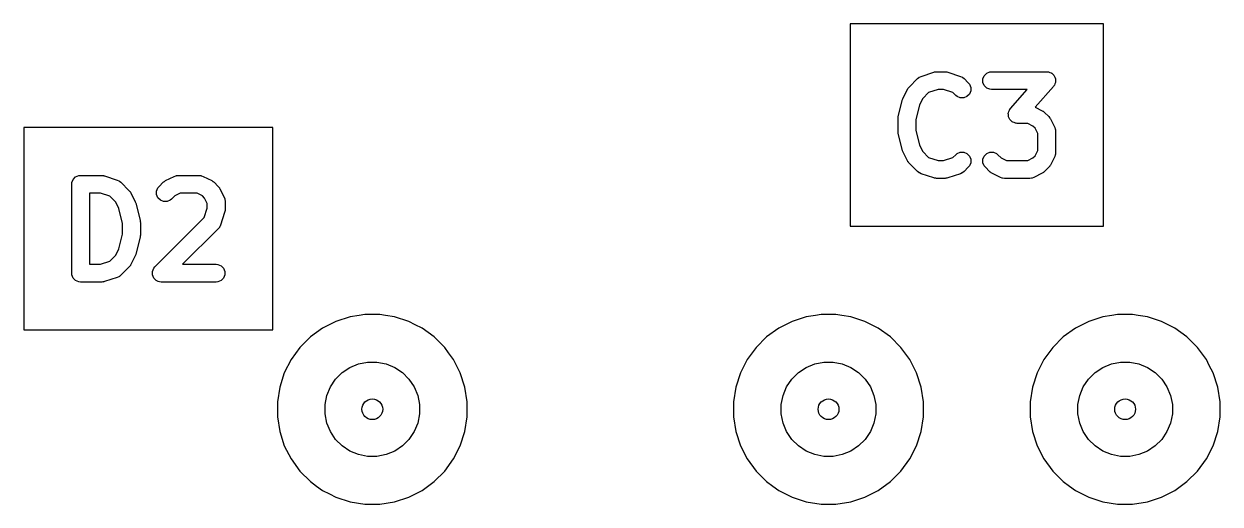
# Model space of a CAD drawing. Extents: x 20 to 124, y -124 to -20.
# Drawn here: x 72.81 to 92.98, y -75.59 to -67.48 of the extents above; entities that cross this region are included whole.
import ezdxf

# ---------------------------------------------------------------- set-up
doc = ezdxf.new("R2010")
doc.units = 0
doc.layers.add('BLACK', color=7, linetype='CONTINUOUS')
doc.layers.add('WHITE', color=7, linetype='CONTINUOUS')

msp = doc.modelspace()

# ---------------------------------------------------------------- linework, layer by layer
at = {"layer": 'BLACK', "linetype": 'CONTINUOUS'}
for p, q in [((91.010797, -67.483603), (86.738225, -67.483603)), ((86.738225, -67.483603), (86.738225, -70.898053)), ((91.010797, -70.898053), (91.010797, -67.483603)), ((87.934709, -68.369955), (88.148994, -68.298526)), ((88.148994, -68.298526), (88.163503, -68.295226)), ((88.163503, -68.295226), (88.167165, -68.29371)), ((88.167165, -68.29371), (88.172473, -68.293187)), ((88.172473, -68.293187), (88.177668, -68.292006)), ((88.177668, -68.292006), (88.181617, -68.292286)), ((88.181617, -68.292286), (88.196429, -68.290828)), ((88.196429, -68.290828), (88.339286, -68.290828)), ((88.339286, -68.290828), (88.354097, -68.292286)), ((88.354097, -68.292286), (88.358047, -68.292006)), ((88.358047, -68.292006), (88.363241, -68.293187)), ((88.363241, -68.293187), (88.36855, -68.29371)), ((88.36855, -68.29371), (88.372212, -68.295227)), ((88.372212, -68.295227), (88.38672, -68.298526)), ((88.38672, -68.298526), (88.601006, -68.369954)), ((89.00028, -68.357492), (89.041664, -68.316108)), ((89.041664, -68.316108), (89.095736, -68.29371)), ((89.095736, -68.29371), (89.125, -68.290828)), ((89.125, -68.290828), (90.053572, -68.290828)), ((90.053572, -68.290828), (90.069049, -68.292352)), ((90.069049, -68.292352), (90.072984, -68.29209)), ((90.072984, -68.29209), (90.075694, -68.293006)), ((90.075694, -68.293006), (90.082836, -68.29371)), ((90.082836, -68.29371), (90.10535, -68.303036)), ((90.10535, -68.303036), (90.128426, -68.31084)), ((90.128426, -68.31084), (90.132233, -68.314171)), ((90.132233, -68.314171), (90.136908, -68.316108)), ((90.136908, -68.316108), (90.154137, -68.333337)), ((90.154137, -68.333337), (90.172473, -68.349381)), ((90.172473, -68.349381), (90.174715, -68.353915)), ((87.72378, -68.560549), (87.73322, -68.549048)), ((87.73322, -68.549048), (87.876077, -68.406191)), ((87.876077, -68.406191), (87.898807, -68.387536)), ((87.898807, -68.387536), (87.903788, -68.385472)), ((87.903788, -68.385472), (87.907858, -68.381943)), ((87.907858, -68.381943), (87.934709, -68.369955)), ((88.601006, -68.369954), (88.627857, -68.381943)), ((88.627857, -68.381943), (88.631927, -68.385473)), ((88.631927, -68.385473), (88.636907, -68.387536)), ((88.636907, -68.387536), (88.659638, -68.406191)), ((88.659638, -68.406191), (88.731066, -68.477619)), ((88.731066, -68.477619), (88.749721, -68.500349)), ((88.749721, -68.500349), (88.772117, -68.554422)), ((88.772117, -68.554422), (88.772117, -68.612948)), ((88.977882, -68.411564), (89.00028, -68.357492)), ((88.977882, -68.470092), (88.977882, -68.411564)), ((89.00028, -68.524164), (88.977882, -68.470092)), ((89.041664, -68.565548), (89.00028, -68.524164)), ((90.166458, -68.539604), (89.859524, -68.890386)), ((90.175501, -68.526954), (90.166458, -68.539604)), ((90.174715, -68.353915), (90.178292, -68.357492)), ((90.178292, -68.524164), (90.175501, -68.526954)), ((90.178292, -68.357492), (90.187618, -68.380008)), ((90.179387, -68.521519), (90.178292, -68.524164)), ((90.18356, -68.515683), (90.179387, -68.521519)), ((90.191365, -68.492603), (90.18356, -68.515683)), ((90.187618, -68.380008), (90.198417, -68.401844)), ((90.20069, -68.470092), (90.191365, -68.492603)), ((90.198417, -68.401844), (90.198753, -68.406888)), ((90.198753, -68.406888), (90.20069, -68.411564)), ((90.20069, -68.411564), (90.20069, -68.435939)), ((90.20069, -68.435939), (90.20231, -68.46024)), ((90.20231, -68.46024), (90.20069, -68.46503)), ((90.20069, -68.46503), (90.20069, -68.470092)), ((87.623184, -68.758352), (87.627842, -68.746177)), ((87.627842, -68.746177), (87.632229, -68.7339)), ((87.632229, -68.7339), (87.632873, -68.733029)), ((87.632873, -68.733029), (87.633693, -68.730889)), ((87.633693, -68.730889), (87.705122, -68.588032)), ((87.705122, -68.588032), (87.713049, -68.575438)), ((87.713049, -68.575438), (87.714565, -68.571779)), ((87.714565, -68.571779), (87.717946, -68.567659)), ((87.717946, -68.567659), (87.720787, -68.563146)), ((87.720787, -68.563146), (87.72378, -68.560549)), ((87.962564, -68.743967), (87.909383, -68.850327)), ((88.06317, -68.643361), (87.962564, -68.743967)), ((88.220772, -68.590828), (88.06317, -68.643361)), ((88.314946, -68.590828), (88.220772, -68.590828)), ((88.472544, -68.643361), (88.314946, -68.590828)), ((88.518934, -68.689751), (88.472544, -68.643361)), ((88.541664, -68.708406), (88.518934, -68.689751)), ((88.595737, -68.730802), (88.541664, -68.708406)), ((88.654263, -68.730802), (88.595737, -68.730802)), ((88.708335, -68.708406), (88.654263, -68.730802)), ((88.749721, -68.66702), (88.708335, -68.708406)), ((88.772117, -68.612948), (88.749721, -68.66702)), ((89.095736, -68.587946), (89.041664, -68.565548)), ((89.125, -68.590828), (89.095736, -68.587946)), ((89.723007, -68.590828), (89.125, -68.590828)), ((89.440685, -68.913481), (89.723007, -68.590828)), ((87.550908, -69.047305), (87.622336, -68.761591)), ((87.622336, -68.761591), (87.623107, -68.759432)), ((87.623107, -68.759432), (87.623184, -68.758352)), ((87.909383, -68.850327), (87.846429, -69.102148)), ((89.415777, -68.960484), (89.423584, -68.937403)), ((89.423584, -68.937403), (89.427755, -68.931566)), ((89.427755, -68.931566), (89.428852, -68.928921)), ((89.428852, -68.928921), (89.431641, -68.926131)), ((89.431641, -68.926131), (89.440685, -68.913481)), ((89.859524, -68.890386), (89.977797, -68.949521)), ((89.977797, -68.949521), (89.990391, -68.957449)), ((89.990391, -68.957449), (89.994051, -68.958965)), ((87.546429, -69.083685), (87.546931, -69.078581)), ((87.546429, -69.297971), (87.546429, -69.083685)), ((87.546606, -69.076394), (87.548225, -69.065443)), ((87.546931, -69.078581), (87.546606, -69.076394)), ((87.548225, -69.065443), (87.549311, -69.054421)), ((87.549311, -69.054421), (87.550158, -69.052376)), ((87.550158, -69.052376), (87.550908, -69.047305)), ((87.846429, -69.102148), (87.846429, -69.279507)), ((89.404833, -68.992845), (89.406454, -68.988052)), ((89.406454, -69.017154), (89.404833, -68.992845)), ((89.406454, -68.982993), (89.415777, -68.960484)), ((89.406454, -68.988052), (89.406454, -68.982993)), ((89.406454, -69.041521), (89.406454, -69.017154)), ((89.40839, -69.046196), (89.406454, -69.041521)), ((89.408727, -69.051241), (89.40839, -69.046196)), ((89.419525, -69.073076), (89.408727, -69.051241)), ((89.428852, -69.095593), (89.419525, -69.073076)), ((89.432428, -69.099169), (89.428852, -69.095593)), ((89.434671, -69.103704), (89.432428, -69.099169)), ((89.453006, -69.119747), (89.434671, -69.103704)), ((89.470236, -69.136977), (89.453006, -69.119747)), ((89.47491, -69.138913), (89.470236, -69.136977)), ((89.478718, -69.142245), (89.47491, -69.138913)), ((89.501799, -69.150051), (89.478718, -69.142245)), ((89.524308, -69.159375), (89.501799, -69.150051)), ((89.531445, -69.160077), (89.524308, -69.159375)), ((89.994051, -68.958965), (89.998171, -68.962346)), ((89.998171, -68.962346), (90.002682, -68.965186)), ((90.002682, -68.965186), (90.005276, -68.968177)), ((90.005276, -68.968177), (90.016782, -68.97762)), ((90.016782, -68.97762), (90.08821, -69.049049)), ((90.08821, -69.049049), (90.097648, -69.060549)), ((90.097648, -69.060549), (90.100642, -69.063146)), ((90.100642, -69.063146), (90.103482, -69.067658)), ((90.103482, -69.067658), (90.106864, -69.071779)), ((90.106864, -69.071779), (90.108379, -69.075438)), ((90.108379, -69.075438), (90.116307, -69.088032)), ((90.116307, -69.088032), (90.187736, -69.230888)), ((77.010797, -69.233603), (72.812357, -69.233603)), ((72.812357, -69.233603), (72.812357, -72.648053)), ((77.010797, -70.898053), (77.010797, -69.233603)), ((87.546931, -69.303074), (87.546429, -69.297971)), ((87.546606, -69.305262), (87.546931, -69.303074)), ((87.548225, -69.316212), (87.546606, -69.305262)), ((87.549311, -69.327235), (87.548225, -69.316212)), ((87.550158, -69.329279), (87.549311, -69.327235)), ((87.550908, -69.334351), (87.550158, -69.329279)), ((87.622336, -69.620065), (87.550908, -69.334351)), ((87.846429, -69.279507), (87.909383, -69.531328)), ((89.53416, -69.160996), (89.531445, -69.160077)), ((89.538099, -69.160733), (89.53416, -69.160996)), ((89.553572, -69.162257), (89.538099, -69.160733)), ((89.732448, -69.162257), (89.553572, -69.162257)), ((89.821861, -69.206963), (89.732448, -69.162257)), ((89.858864, -69.243967), (89.821861, -69.206963)), ((89.903572, -69.333381), (89.858864, -69.243967)), ((89.903572, -69.619703), (89.903572, -69.333381)), ((90.187736, -69.230888), (90.198245, -69.258352)), ((90.198245, -69.258352), (90.198626, -69.263726)), ((90.198626, -69.263726), (90.20069, -69.268707)), ((90.20069, -69.268707), (90.203572, -69.297971)), ((90.203572, -69.297971), (90.203572, -69.655114)), ((87.909383, -69.531328), (87.962564, -69.637688)), ((87.623107, -69.622223), (87.622336, -69.620065)), ((87.623184, -69.623304), (87.623107, -69.622223)), ((87.627842, -69.635478), (87.623184, -69.623304)), ((87.632229, -69.647756), (87.627842, -69.635478)), ((87.632873, -69.648626), (87.632229, -69.647756)), ((87.633693, -69.650767), (87.632873, -69.648626)), ((87.705122, -69.793624), (87.633693, -69.650767)), ((87.962564, -69.637688), (88.063169, -69.738294)), ((88.063169, -69.738294), (88.220772, -69.790828)), ((88.314943, -69.790828), (88.472545, -69.738294)), ((88.472545, -69.738294), (88.518933, -69.691906)), ((88.518933, -69.691906), (88.541664, -69.673251)), ((88.541664, -69.673251), (88.595736, -69.650854)), ((88.595736, -69.650854), (88.654262, -69.650853)), ((88.654262, -69.650853), (88.708334, -69.67325)), ((88.708334, -69.67325), (88.74972, -69.714635)), ((88.74972, -69.714635), (88.772117, -69.768707)), ((88.977882, -69.768708), (89.000279, -69.714636)), ((89.000279, -69.714636), (89.041665, -69.67325)), ((89.041665, -69.67325), (89.095737, -69.650853)), ((89.095737, -69.650853), (89.154263, -69.650853)), ((89.154263, -69.650853), (89.208335, -69.67325)), ((89.208335, -69.67325), (89.231066, -69.691905)), ((89.231066, -69.691905), (89.285282, -69.746121)), ((89.285282, -69.746121), (89.374696, -69.790828)), ((89.732448, -69.790828), (89.821861, -69.746121)), ((89.821861, -69.746121), (89.858864, -69.709117)), ((89.858864, -69.709117), (89.903572, -69.619703)), ((90.187736, -69.722197), (90.116307, -69.865053)), ((90.198245, -69.694733), (90.187736, -69.722197)), ((90.198626, -69.689358), (90.198245, -69.694733)), ((90.20069, -69.684378), (90.198626, -69.689358)), ((90.203572, -69.655114), (90.20069, -69.684378)), ((87.713049, -69.806217), (87.705122, -69.793624)), ((87.714565, -69.809877), (87.713049, -69.806217)), ((87.717946, -69.813996), (87.714565, -69.809877)), ((87.720787, -69.81851), (87.717946, -69.813996)), ((87.72378, -69.821106), (87.720787, -69.81851)), ((87.73322, -69.832608), (87.72378, -69.821106)), ((87.876077, -69.975466), (87.73322, -69.832608)), ((88.220772, -69.790828), (88.314943, -69.790828)), ((88.731067, -69.904036), (88.659639, -69.975465)), ((88.749721, -69.881306), (88.731067, -69.904036)), ((88.772118, -69.827233), (88.749721, -69.881306)), ((88.772117, -69.768707), (88.772118, -69.827233)), ((88.977882, -69.827234), (88.977882, -69.768708)), ((89.000279, -69.881306), (88.977882, -69.827234)), ((89.018934, -69.904037), (89.000279, -69.881306)), ((89.090363, -69.975466), (89.018934, -69.904037)), ((89.374696, -69.790828), (89.732448, -69.790828)), ((90.08821, -69.904036), (90.016782, -69.975465)), ((90.097648, -69.892535), (90.08821, -69.904036)), ((90.100642, -69.889939), (90.097648, -69.892535)), ((90.103482, -69.885426), (90.100642, -69.889939)), ((90.106864, -69.881306), (90.103482, -69.885426)), ((90.108379, -69.877646), (90.106864, -69.881306)), ((90.116307, -69.865053), (90.108379, -69.877646)), ((73.617857, -70.190828), (73.620739, -70.161564)), ((73.620739, -70.161564), (73.643137, -70.107492)), ((73.643137, -70.107492), (73.684521, -70.066108)), ((73.684521, -70.066108), (73.738593, -70.04371)), ((73.738593, -70.04371), (73.767857, -70.040828)), ((73.767857, -70.040828), (74.125, -70.040828)), ((74.125, -70.040828), (74.139811, -70.042286)), ((74.139811, -70.042286), (74.143761, -70.042006)), ((74.143761, -70.042006), (74.148955, -70.043187)), ((74.148955, -70.043187), (74.154264, -70.04371)), ((74.154264, -70.04371), (74.157926, -70.045227)), ((74.157926, -70.045227), (74.172434, -70.048526)), ((74.172434, -70.048526), (74.38672, -70.119954)), ((74.38672, -70.119954), (74.413571, -70.131943)), ((74.413571, -70.131943), (74.417641, -70.135473)), ((74.417641, -70.135473), (74.422621, -70.137536)), ((74.422621, -70.137536), (74.445352, -70.156191)), ((74.445352, -70.156191), (74.588209, -70.299048)), ((75.090363, -70.227619), (75.161791, -70.156191)), ((75.161791, -70.156191), (75.173293, -70.14675)), ((75.173293, -70.14675), (75.175889, -70.143758)), ((75.175889, -70.143758), (75.180398, -70.140919)), ((75.180398, -70.140919), (75.184521, -70.137536)), ((75.184521, -70.137536), (75.188183, -70.136019)), ((75.188183, -70.136019), (75.200775, -70.128093)), ((75.200775, -70.128093), (75.343633, -70.056664)), ((75.343633, -70.056664), (75.371096, -70.046154)), ((75.371096, -70.046154), (75.376473, -70.045771)), ((75.376473, -70.045771), (75.381451, -70.04371)), ((75.381451, -70.04371), (75.410715, -70.040828)), ((75.410715, -70.040828), (75.767857, -70.040828)), ((75.767857, -70.040828), (75.797121, -70.04371)), ((75.797121, -70.04371), (75.802098, -70.045771)), ((75.802098, -70.045771), (75.807476, -70.046154)), ((75.807476, -70.046154), (75.834939, -70.056664)), ((75.834939, -70.056664), (75.977797, -70.128093)), ((75.977797, -70.128093), (75.99039, -70.13602)), ((75.99039, -70.13602), (75.99405, -70.137536)), ((75.99405, -70.137536), (75.998169, -70.140917)), ((75.998169, -70.140917), (76.002683, -70.143758)), ((76.002683, -70.143758), (76.005279, -70.146751)), ((76.005279, -70.146751), (76.016781, -70.156191)), ((76.016781, -70.156191), (76.088209, -70.227619)), ((87.898807, -69.994121), (87.876077, -69.975466)), ((87.903786, -69.996183), (87.898807, -69.994121)), ((87.907858, -69.999715), (87.903786, -69.996183)), ((87.934709, -70.011703), (87.907858, -69.999715)), ((88.148995, -70.083131), (87.934709, -70.011703)), ((88.163507, -70.08643), (88.148995, -70.083131)), ((88.167165, -70.087946), (88.163507, -70.08643)), ((88.172467, -70.088468), (88.167165, -70.087946)), ((88.177669, -70.089651), (88.172467, -70.088468)), ((88.181623, -70.089369), (88.177669, -70.089651)), ((88.196429, -70.090828), (88.181623, -70.089369)), ((88.339286, -70.090828), (88.196429, -70.090828)), ((88.354091, -70.089369), (88.339286, -70.090828)), ((88.358046, -70.089651), (88.354091, -70.089369)), ((88.363247, -70.088468), (88.358046, -70.089651)), ((88.36855, -70.087946), (88.363247, -70.088468)), ((88.372207, -70.08643), (88.36855, -70.087946)), ((88.38672, -70.083131), (88.372207, -70.08643)), ((88.601006, -70.011703), (88.38672, -70.083131)), ((88.627857, -69.999715), (88.601006, -70.011703)), ((88.63193, -69.996181), (88.627857, -69.999715)), ((88.636908, -69.99412), (88.63193, -69.996181)), ((88.659639, -69.975465), (88.636908, -69.99412)), ((89.101867, -69.984907), (89.090363, -69.975466)), ((89.104462, -69.987899), (89.101867, -69.984907)), ((89.108971, -69.990737), (89.104462, -69.987899)), ((89.113094, -69.994121), (89.108971, -69.990737)), ((89.116755, -69.995637), (89.113094, -69.994121)), ((89.129347, -70.003564), (89.116755, -69.995637)), ((89.272205, -70.074992), (89.129347, -70.003564)), ((89.299668, -70.085502), (89.272205, -70.074992)), ((89.305043, -70.085883), (89.299668, -70.085502)), ((89.310022, -70.087946), (89.305043, -70.085883)), ((89.339286, -70.090828), (89.310022, -70.087946)), ((89.767857, -70.090828), (89.339286, -70.090828)), ((89.797121, -70.087946), (89.767857, -70.090828)), ((89.802099, -70.085883), (89.797121, -70.087946)), ((89.807475, -70.085502), (89.802099, -70.085883)), ((89.834938, -70.074992), (89.807475, -70.085502)), ((89.977797, -70.003564), (89.834938, -70.074992)), ((89.990391, -69.995635), (89.977797, -70.003564)), ((89.994051, -69.99412), (89.990391, -69.995635)), ((89.998171, -69.990738), (89.994051, -69.99412)), ((90.002682, -69.987899), (89.998171, -69.990738)), ((90.005276, -69.984907), (90.002682, -69.987899)), ((90.016782, -69.975465), (90.005276, -69.984907)), ((73.617857, -71.690828), (73.617857, -70.190828)), ((74.10066, -70.340828), (73.917857, -70.340828)), ((73.917857, -70.340828), (73.917857, -71.540828)), ((74.258258, -70.393361), (74.10066, -70.340828)), ((74.588209, -70.299048), (74.597649, -70.31055)), ((74.597649, -70.31055), (74.600642, -70.313146)), ((74.600642, -70.313146), (74.60348, -70.317655)), ((74.60348, -70.317655), (74.606864, -70.321778)), ((74.606864, -70.321778), (74.60838, -70.32544)), ((74.60838, -70.32544), (74.616307, -70.338032)), ((74.616307, -70.338032), (74.687736, -70.480888)), ((75.049311, -70.304422), (75.071708, -70.25035)), ((75.049311, -70.362948), (75.049311, -70.304422)), ((75.071708, -70.41702), (75.049311, -70.362948)), ((75.071708, -70.25035), (75.090363, -70.227619)), ((75.446125, -70.340828), (75.356711, -70.385535)), ((75.732447, -70.340828), (75.446125, -70.340828)), ((75.821861, -70.385535), (75.732447, -70.340828)), ((76.088209, -70.227619), (76.097649, -70.239121)), ((76.097649, -70.239121), (76.100642, -70.241717)), ((76.100642, -70.241717), (76.10348, -70.246226)), ((76.10348, -70.246226), (76.106864, -70.250349)), ((76.106864, -70.250349), (76.10838, -70.254011)), ((76.10838, -70.254011), (76.116307, -70.266603)), ((76.116307, -70.266603), (76.187736, -70.409459)), ((74.358865, -70.493968), (74.258258, -70.393361)), ((74.412044, -70.600327), (74.358865, -70.493968)), ((74.687736, -70.480888), (74.688555, -70.48303)), ((74.688555, -70.48303), (74.6892, -70.4839)), ((74.6892, -70.4839), (74.693584, -70.496171)), ((74.693584, -70.496171), (74.698245, -70.508352)), ((74.698245, -70.508352), (74.698321, -70.509432)), ((74.698321, -70.509432), (74.699093, -70.511591)), ((74.699093, -70.511591), (74.770521, -70.797305)), ((75.113094, -70.458406), (75.071708, -70.41702)), ((75.167166, -70.480803), (75.113094, -70.458406)), ((75.225692, -70.480803), (75.167166, -70.480803)), ((75.279764, -70.458406), (75.225692, -70.480803)), ((75.302495, -70.439751), (75.279764, -70.458406)), ((75.356711, -70.385535), (75.302495, -70.439751)), ((75.858865, -70.422539), (75.821861, -70.385535)), ((75.903572, -70.511952), (75.858865, -70.422539)), ((75.903572, -70.595059), (75.903572, -70.511952)), ((76.187736, -70.409459), (76.198245, -70.436923)), ((76.198245, -70.436923), (76.198626, -70.442297)), ((76.198626, -70.442297), (76.20069, -70.447278)), ((76.20069, -70.447278), (76.203572, -70.476542)), ((76.203572, -70.476542), (76.203572, -70.6194)), ((74.475, -70.852148), (74.412044, -70.600327)), ((75.018934, -71.584762), (75.851038, -70.752657)), ((75.851038, -70.752657), (75.903572, -70.595059)), ((76.195874, -70.666835), (76.124445, -70.88112)), ((76.199173, -70.652325), (76.195874, -70.666835)), ((76.20069, -70.648664), (76.199173, -70.652325)), ((76.201212, -70.643355), (76.20069, -70.648664)), ((76.202394, -70.638161), (76.201212, -70.643355)), ((76.203572, -70.6194), (76.202113, -70.634211)), ((76.202113, -70.634211), (76.202394, -70.638161)), ((74.475, -71.029507), (74.475, -70.852148)), ((74.770521, -70.797305), (74.77127, -70.802376)), ((74.77127, -70.802376), (74.772118, -70.804421)), ((74.772118, -70.804421), (74.773203, -70.815443)), ((74.773203, -70.815443), (74.774823, -70.826394)), ((74.774823, -70.826394), (74.774497, -70.828581)), ((74.774497, -70.828581), (74.775, -70.833685)), ((74.775, -70.833685), (74.775, -71.047971)), ((76.088209, -70.939751), (75.487132, -71.540828)), ((76.106864, -70.917021), (76.088209, -70.939751)), ((76.108927, -70.912039), (76.106864, -70.917021)), ((76.112457, -70.90797), (76.108927, -70.912039)), ((76.124445, -70.88112), (76.112457, -70.90797)), ((77.010797, -72.648053), (77.010797, -70.898053)), ((86.738225, -70.898053), (91.010797, -70.898053)), ((74.412044, -71.281328), (74.475, -71.029507)), ((74.770521, -71.084351), (74.699093, -71.370065)), ((74.77127, -71.079279), (74.770521, -71.084351)), ((74.772118, -71.077235), (74.77127, -71.079279)), ((74.773203, -71.066212), (74.772118, -71.077235)), ((74.774823, -71.055262), (74.773203, -71.066212)), ((74.775, -71.047971), (74.774497, -71.053074)), ((74.774497, -71.053074), (74.774823, -71.055262)), ((74.358865, -71.387688), (74.412044, -71.281328)), ((74.698245, -71.373304), (74.693584, -71.385484)), ((74.698321, -71.372223), (74.698245, -71.373304)), ((74.699093, -71.370065), (74.698321, -71.372223)), ((73.917857, -71.540828), (74.100657, -71.540828)), ((74.100657, -71.540828), (74.258259, -71.488294)), ((74.258259, -71.488294), (74.358865, -71.387688)), ((74.597647, -71.571106), (74.588209, -71.582608)), ((74.600642, -71.56851), (74.597647, -71.571106)), ((74.603482, -71.563996), (74.600642, -71.56851)), ((74.606864, -71.559877), (74.603482, -71.563996)), ((74.608379, -71.556217), (74.606864, -71.559877)), ((74.616307, -71.543624), (74.608379, -71.556217)), ((74.687736, -71.400768), (74.616307, -71.543624)), ((74.688555, -71.398625), (74.687736, -71.400768)), ((74.6892, -71.397756), (74.688555, -71.398625)), ((74.693584, -71.385484), (74.6892, -71.397756)), ((75.487132, -71.540828), (76.053572, -71.540828)), ((76.053572, -71.540828), (76.082836, -71.54371)), ((76.082836, -71.54371), (76.136908, -71.566108)), ((76.136908, -71.566108), (76.178292, -71.607492)), ((73.620739, -71.720091), (73.617857, -71.690828)), ((73.620739, -71.720092), (73.620739, -71.720091)), ((73.643137, -71.774164), (73.620739, -71.720092)), ((73.684521, -71.815548), (73.643137, -71.774164)), ((74.38672, -71.761703), (74.172434, -71.833131)), ((74.413571, -71.749715), (74.38672, -71.761703)), ((74.417642, -71.746183), (74.413571, -71.749715)), ((74.422622, -71.744121), (74.417642, -71.746183)), ((74.445352, -71.725466), (74.422622, -71.744121)), ((74.588209, -71.582608), (74.445352, -71.725466)), ((74.977882, -71.661565), (75.000279, -71.607493)), ((74.977882, -71.720091), (74.977882, -71.661565)), ((75.000279, -71.774163), (74.977882, -71.720091)), ((75.000279, -71.607493), (75.018934, -71.584762)), ((75.041665, -71.815549), (75.000279, -71.774163)), ((76.178292, -71.774164), (76.136908, -71.815548)), ((76.178292, -71.607492), (76.20069, -71.661564)), ((76.20069, -71.720092), (76.178292, -71.774164)), ((76.20069, -71.661564), (76.20069, -71.720092)), ((73.738593, -71.837946), (73.684521, -71.815548)), ((73.767857, -71.840828), (73.738593, -71.837946)), ((74.125, -71.840828), (73.767857, -71.840828)), ((74.139805, -71.839369), (74.125, -71.840828)), ((74.14376, -71.839651), (74.139805, -71.839369)), ((74.148961, -71.838468), (74.14376, -71.839651)), ((74.154264, -71.837946), (74.148961, -71.838468)), ((74.157921, -71.83643), (74.154264, -71.837946)), ((74.172434, -71.833131), (74.157921, -71.83643)), ((75.073339, -71.828668), (75.041665, -71.815549)), ((75.095736, -71.837946), (75.073339, -71.828668)), ((75.125, -71.840828), (75.095736, -71.837946)), ((76.053572, -71.840828), (75.125, -71.840828)), ((76.082836, -71.837946), (76.053572, -71.840828)), ((76.136908, -71.815548), (76.082836, -71.837946)), ((78.070616, -72.50426), (77.846151, -72.618632)), ((78.310214, -72.42641), (78.070616, -72.50426)), ((78.463076, -72.402199), (78.310214, -72.42641)), ((78.559038, -72.387), (78.463076, -72.402199)), ((78.810962, -72.387), (78.559038, -72.387)), ((78.90693, -72.4022), (78.810962, -72.387)), ((79.059785, -72.42641), (78.90693, -72.4022)), ((79.299383, -72.50426), (79.059785, -72.42641)), ((79.408418, -72.559817), (79.299383, -72.50426)), ((79.523845, -72.61863), (79.408418, -72.559817)), ((85.760616, -72.50426), (85.536151, -72.618632)), ((86.000214, -72.42641), (85.760616, -72.50426)), ((86.153076, -72.402199), (86.000214, -72.42641)), ((86.249038, -72.387), (86.153076, -72.402199)), ((86.500962, -72.387), (86.249038, -72.387)), ((86.59693, -72.4022), (86.500962, -72.387)), ((86.749785, -72.42641), (86.59693, -72.4022)), ((86.989383, -72.50426), (86.749785, -72.42641)), ((87.098418, -72.559817), (86.989383, -72.50426)), ((87.213845, -72.61863), (87.098418, -72.559817)), ((90.760616, -72.50426), (90.536151, -72.618632)), ((91.000214, -72.42641), (90.760616, -72.50426)), ((91.153076, -72.402199), (91.000214, -72.42641)), ((91.249038, -72.387), (91.153076, -72.402199)), ((91.500962, -72.387), (91.249038, -72.387)), ((91.59693, -72.4022), (91.500962, -72.387)), ((91.749785, -72.42641), (91.59693, -72.4022)), ((91.989383, -72.50426), (91.749785, -72.42641)), ((92.098418, -72.559817), (91.989383, -72.50426)), ((92.213845, -72.61863), (92.098418, -72.559817)), ((72.812357, -72.648053), (77.010797, -72.648053)), ((77.642345, -72.766705), (77.464205, -72.944845)), ((77.64235, -72.766701), (77.642345, -72.766705)), ((77.846151, -72.618632), (77.64235, -72.766701)), ((79.523847, -72.618631), (79.523845, -72.61863)), ((79.523848, -72.618632), (79.523847, -72.618631)), ((79.727649, -72.766701), (79.523848, -72.618632)), ((79.727654, -72.766705), (79.727649, -72.766701)), ((79.905794, -72.944845), (79.727654, -72.766705)), ((85.332345, -72.766705), (85.154205, -72.944845)), ((85.33235, -72.766701), (85.332345, -72.766705)), ((85.536151, -72.618632), (85.33235, -72.766701)), ((87.213847, -72.618631), (87.213845, -72.61863)), ((87.213848, -72.618632), (87.213847, -72.618631)), ((87.417649, -72.766701), (87.213848, -72.618632)), ((87.417654, -72.766705), (87.417649, -72.766701)), ((87.595794, -72.944845), (87.417654, -72.766705)), ((90.332345, -72.766705), (90.154205, -72.944845)), ((90.33235, -72.766701), (90.332345, -72.766705)), ((90.536151, -72.618632), (90.33235, -72.766701)), ((92.213847, -72.618631), (92.213845, -72.61863)), ((92.213848, -72.618632), (92.213847, -72.618631)), ((92.417649, -72.766701), (92.213848, -72.618632)), ((92.417654, -72.766705), (92.417649, -72.766701)), ((92.595794, -72.944845), (92.417654, -72.766705)), ((77.464201, -72.94485), (77.316132, -73.148651)), ((77.464205, -72.944845), (77.464201, -72.94485)), ((79.905798, -72.94485), (79.905794, -72.944845)), ((79.970239, -73.033546), (79.905798, -72.94485)), ((85.154201, -72.94485), (85.006132, -73.148651)), ((85.154205, -72.944845), (85.154201, -72.94485)), ((87.595798, -72.94485), (87.595794, -72.944845)), ((87.660239, -73.033546), (87.595798, -72.94485)), ((90.154201, -72.94485), (90.006132, -73.148651)), ((90.154205, -72.944845), (90.154201, -72.94485)), ((92.595798, -72.94485), (92.595794, -72.944845)), ((92.660239, -73.033546), (92.595798, -72.94485)), ((77.316132, -73.148651), (77.20176, -73.373116)), ((78.452772, -73.221948), (78.606586, -73.191352)), ((78.606586, -73.191352), (78.763414, -73.191352)), ((78.763414, -73.191352), (78.917228, -73.221948)), ((80.05387, -73.148655), (79.970239, -73.033546)), ((80.103693, -73.246439), (80.05387, -73.148655)), ((85.006132, -73.148651), (84.89176, -73.373116)), ((86.142772, -73.221948), (86.296586, -73.191352)), ((86.296586, -73.191352), (86.453414, -73.191352)), ((86.453414, -73.191352), (86.607228, -73.221948)), ((87.74387, -73.148655), (87.660239, -73.033546)), ((87.793693, -73.246439), (87.74387, -73.148655)), ((90.006132, -73.148651), (89.89176, -73.373116)), ((91.142772, -73.221948), (91.296586, -73.191352)), ((91.296586, -73.191352), (91.453414, -73.191352)), ((91.453414, -73.191352), (91.607228, -73.221948)), ((92.74387, -73.148655), (92.660239, -73.033546)), ((92.793693, -73.246439), (92.74387, -73.148655)), ((77.20176, -73.373116), (77.12391, -73.612714)), ((78.066592, -73.479985), (78.177485, -73.369092)), ((78.177485, -73.369092), (78.307883, -73.281963)), ((78.307883, -73.281963), (78.452772, -73.221948)), ((78.917228, -73.221948), (79.062117, -73.281963)), ((79.062117, -73.281963), (79.192515, -73.369092)), ((79.192515, -73.369092), (79.303408, -73.479985)), ((80.168239, -73.373116), (80.103693, -73.246439)), ((80.168239, -73.373118), (80.168239, -73.373116)), ((80.168241, -73.373121), (80.168239, -73.373118)), ((80.24609, -73.612715), (80.168241, -73.373121)), ((84.89176, -73.373116), (84.81391, -73.612714)), ((85.756592, -73.479985), (85.867485, -73.369092)), ((85.867485, -73.369092), (85.997883, -73.281963)), ((85.997883, -73.281963), (86.142772, -73.221948)), ((86.607228, -73.221948), (86.752117, -73.281963)), ((86.752117, -73.281963), (86.882515, -73.369092)), ((86.882515, -73.369092), (86.993408, -73.479985)), ((87.858239, -73.373116), (87.793693, -73.246439)), ((87.858239, -73.373118), (87.858239, -73.373116)), ((87.858241, -73.373121), (87.858239, -73.373118)), ((87.93609, -73.612715), (87.858241, -73.373121)), ((89.89176, -73.373116), (89.81391, -73.612714)), ((90.756592, -73.479985), (90.867485, -73.369092)), ((90.867485, -73.369092), (90.997883, -73.281963)), ((90.997883, -73.281963), (91.142772, -73.221948)), ((91.607228, -73.221948), (91.752117, -73.281963)), ((91.752117, -73.281963), (91.882515, -73.369092)), ((91.882515, -73.369092), (91.993408, -73.479985)), ((92.858239, -73.373116), (92.793693, -73.246439)), ((92.858239, -73.373118), (92.858239, -73.373116)), ((92.858241, -73.373121), (92.858239, -73.373118)), ((92.93609, -73.612715), (92.858241, -73.373121)), ((77.979463, -73.610383), (78.066592, -73.479985)), ((79.303408, -73.479985), (79.390537, -73.610383)), ((85.669463, -73.610383), (85.756592, -73.479985)), ((86.993408, -73.479985), (87.080537, -73.610383)), ((90.669463, -73.610383), (90.756592, -73.479985)), ((91.993408, -73.479985), (92.080537, -73.610383)), ((77.12391, -73.612714), (77.0845, -73.861538)), ((77.888852, -73.909086), (77.919448, -73.755272)), ((77.919448, -73.755272), (77.979463, -73.610383)), ((79.390537, -73.610383), (79.450552, -73.755272)), ((79.450552, -73.755272), (79.481148, -73.909086)), ((80.2855, -73.861538), (80.24609, -73.612715)), ((84.81391, -73.612714), (84.7745, -73.861538)), ((85.578852, -73.909086), (85.609448, -73.755272)), ((85.609448, -73.755272), (85.669463, -73.610383)), ((87.080537, -73.610383), (87.140552, -73.755272)), ((87.140552, -73.755272), (87.171148, -73.909086)), ((87.9755, -73.861538), (87.93609, -73.612715)), ((89.81391, -73.612714), (89.7745, -73.861538)), ((90.578852, -73.909086), (90.609448, -73.755272)), ((90.609448, -73.755272), (90.669463, -73.610383)), ((92.080537, -73.610383), (92.140552, -73.755272)), ((92.140552, -73.755272), (92.171148, -73.909086)), ((92.9755, -73.861538), (92.93609, -73.612715)), ((77.0845, -73.861538), (77.0845, -74.113461)), ((77.888852, -74.065914), (77.888852, -73.909086)), ((79.481148, -73.909086), (79.481148, -74.065914)), ((80.2855, -74.113462), (80.2855, -73.861538)), ((84.7745, -73.861538), (84.7745, -74.113461)), ((85.578852, -74.065914), (85.578852, -73.909086)), ((87.171148, -73.909086), (87.171148, -74.065914)), ((87.9755, -74.113462), (87.9755, -73.861538)), ((89.7745, -73.861538), (89.7745, -74.113461)), ((90.578852, -74.065914), (90.578852, -73.909086)), ((92.171148, -73.909086), (92.171148, -74.065914)), ((92.9755, -74.113462), (92.9755, -73.861538)), ((77.0845, -74.113461), (77.12391, -74.362285)), ((77.919448, -74.219728), (77.888852, -74.065914)), ((79.481148, -74.065914), (79.450552, -74.219728)), ((80.24609, -74.362285), (80.2855, -74.113462)), ((84.7745, -74.113461), (84.81391, -74.362285)), ((85.609448, -74.219728), (85.578852, -74.065914)), ((87.171148, -74.065914), (87.140552, -74.219728)), ((87.93609, -74.362285), (87.9755, -74.113462)), ((89.7745, -74.113461), (89.81391, -74.362285)), ((90.609448, -74.219728), (90.578852, -74.065914)), ((92.171148, -74.065914), (92.140552, -74.219728)), ((92.93609, -74.362285), (92.9755, -74.113462)), ((77.12391, -74.362285), (77.20176, -74.601883)), ((77.979463, -74.364617), (77.919448, -74.219728)), ((78.066592, -74.495015), (77.979463, -74.364617)), ((79.390537, -74.364617), (79.303408, -74.495015)), ((79.450552, -74.219728), (79.390537, -74.364617)), ((80.168241, -74.601879), (80.24609, -74.362285)), ((84.81391, -74.362285), (84.89176, -74.601883)), ((85.669463, -74.364617), (85.609448, -74.219728)), ((85.756592, -74.495015), (85.669463, -74.364617)), ((87.080537, -74.364617), (86.993408, -74.495015)), ((87.140552, -74.219728), (87.080537, -74.364617)), ((87.858241, -74.601879), (87.93609, -74.362285)), ((89.81391, -74.362285), (89.89176, -74.601883)), ((90.669463, -74.364617), (90.609448, -74.219728)), ((90.756592, -74.495015), (90.669463, -74.364617)), ((92.080537, -74.364617), (91.993408, -74.495015)), ((92.140552, -74.219728), (92.080537, -74.364617)), ((92.858241, -74.601879), (92.93609, -74.362285)), ((77.20176, -74.601883), (77.316132, -74.826348)), ((78.177485, -74.605908), (78.066592, -74.495015)), ((79.303408, -74.495015), (79.192515, -74.605908)), ((80.05387, -74.826345), (80.168241, -74.601879)), ((84.89176, -74.601883), (85.006132, -74.826348)), ((85.867485, -74.605908), (85.756592, -74.495015)), ((86.993408, -74.495015), (86.882515, -74.605908)), ((87.74387, -74.826345), (87.858241, -74.601879)), ((89.89176, -74.601883), (90.006132, -74.826348)), ((90.867485, -74.605908), (90.756592, -74.495015)), ((91.993408, -74.495015), (91.882515, -74.605908)), ((92.74387, -74.826345), (92.858241, -74.601879)), ((78.307883, -74.693037), (78.177485, -74.605908)), ((78.452772, -74.753052), (78.307883, -74.693037)), ((78.606586, -74.783648), (78.452772, -74.753052)), ((78.763414, -74.783648), (78.606586, -74.783648)), ((78.917228, -74.753052), (78.763414, -74.783648)), ((79.062117, -74.693037), (78.917228, -74.753052)), ((79.192515, -74.605908), (79.062117, -74.693037)), ((85.997883, -74.693037), (85.867485, -74.605908)), ((86.142772, -74.753052), (85.997883, -74.693037)), ((86.296586, -74.783648), (86.142772, -74.753052)), ((86.453414, -74.783648), (86.296586, -74.783648)), ((86.607228, -74.753052), (86.453414, -74.783648)), ((86.752117, -74.693037), (86.607228, -74.753052)), ((86.882515, -74.605908), (86.752117, -74.693037)), ((90.997883, -74.693037), (90.867485, -74.605908)), ((91.142772, -74.753052), (90.997883, -74.693037)), ((91.296586, -74.783648), (91.142772, -74.753052)), ((91.453414, -74.783648), (91.296586, -74.783648)), ((91.607228, -74.753052), (91.453414, -74.783648)), ((91.752117, -74.693037), (91.607228, -74.753052)), ((91.882515, -74.605908), (91.752117, -74.693037)), ((77.316132, -74.826348), (77.464201, -75.030149)), ((79.905793, -75.030156), (80.05387, -74.826345)), ((85.006132, -74.826348), (85.154201, -75.030149)), ((87.595793, -75.030156), (87.74387, -74.826345)), ((90.006132, -74.826348), (90.154201, -75.030149)), ((92.595793, -75.030156), (92.74387, -74.826345)), ((77.464201, -75.030149), (77.464205, -75.030154)), ((77.464205, -75.030154), (77.642345, -75.208294)), ((77.642345, -75.208294), (77.64235, -75.208298)), ((77.64235, -75.208298), (77.746422, -75.28391)), ((79.523845, -75.35637), (79.727656, -75.208293)), ((79.727656, -75.208293), (79.905793, -75.030156)), ((85.154201, -75.030149), (85.154205, -75.030154)), ((85.154205, -75.030154), (85.332345, -75.208294)), ((85.332345, -75.208294), (85.33235, -75.208298)), ((85.33235, -75.208298), (85.436422, -75.28391)), ((87.213845, -75.35637), (87.417656, -75.208293)), ((87.417656, -75.208293), (87.595793, -75.030156)), ((90.154201, -75.030149), (90.154205, -75.030154)), ((90.154205, -75.030154), (90.332345, -75.208294)), ((90.332345, -75.208294), (90.33235, -75.208298)), ((90.33235, -75.208298), (90.436422, -75.28391)), ((92.213845, -75.35637), (92.417656, -75.208293)), ((92.417656, -75.208293), (92.595793, -75.030156)), ((77.746422, -75.28391), (77.846155, -75.35637)), ((77.846155, -75.35637), (77.961586, -75.415185)), ((79.299379, -75.470741), (79.523845, -75.35637)), ((85.436422, -75.28391), (85.536155, -75.35637)), ((85.536155, -75.35637), (85.651586, -75.415185)), ((86.989379, -75.470741), (87.213845, -75.35637)), ((90.436422, -75.28391), (90.536155, -75.35637)), ((90.536155, -75.35637), (90.651586, -75.415185)), ((91.989379, -75.470741), (92.213845, -75.35637)), ((77.961586, -75.415185), (78.070616, -75.470739)), ((78.070616, -75.470739), (78.070618, -75.470739)), ((78.070618, -75.470739), (78.070621, -75.470741)), ((78.070621, -75.470741), (78.310215, -75.54859)), ((78.310215, -75.54859), (78.559038, -75.588)), ((78.559038, -75.588), (78.559039, -75.588)), ((78.559039, -75.588), (78.810961, -75.588)), ((78.810961, -75.588), (78.810962, -75.588)), ((78.810962, -75.588), (79.059785, -75.54859)), ((79.059785, -75.54859), (79.299379, -75.470741)), ((85.651586, -75.415185), (85.760616, -75.470739)), ((85.760616, -75.470739), (85.760618, -75.470739)), ((85.760618, -75.470739), (85.760621, -75.470741)), ((85.760621, -75.470741), (86.000215, -75.54859)), ((86.000215, -75.54859), (86.249038, -75.588)), ((86.249038, -75.588), (86.249039, -75.588)), ((86.249039, -75.588), (86.500961, -75.588)), ((86.500961, -75.588), (86.500962, -75.588)), ((86.500962, -75.588), (86.749785, -75.54859)), ((86.749785, -75.54859), (86.989379, -75.470741)), ((90.651586, -75.415185), (90.760616, -75.470739)), ((90.760616, -75.470739), (90.760618, -75.470739)), ((90.760618, -75.470739), (90.760621, -75.470741)), ((90.760621, -75.470741), (91.000215, -75.54859)), ((91.000215, -75.54859), (91.249038, -75.588)), ((91.249038, -75.588), (91.249039, -75.588)), ((91.249039, -75.588), (91.500961, -75.588)), ((91.500961, -75.588), (91.500962, -75.588)), ((91.500962, -75.588), (91.749785, -75.54859)), ((91.749785, -75.54859), (91.989379, -75.470741))]:
    msp.add_line(p, q, dxfattribs=at)
at = {"layer": 'BLACK'}
for centre in [(78.685, -73.9875), (86.375, -73.9875), (91.375, -73.9875)]:
    msp.add_circle(centre, 0.175, dxfattribs=at)
at = {"layer": 'WHITE'}
for centre in [(78.685, -73.9875), (86.375, -73.9875), (91.375, -73.9875)]:
    msp.add_circle(centre, 0.175, dxfattribs=at)

doc.saveas('drawing.dxf')
